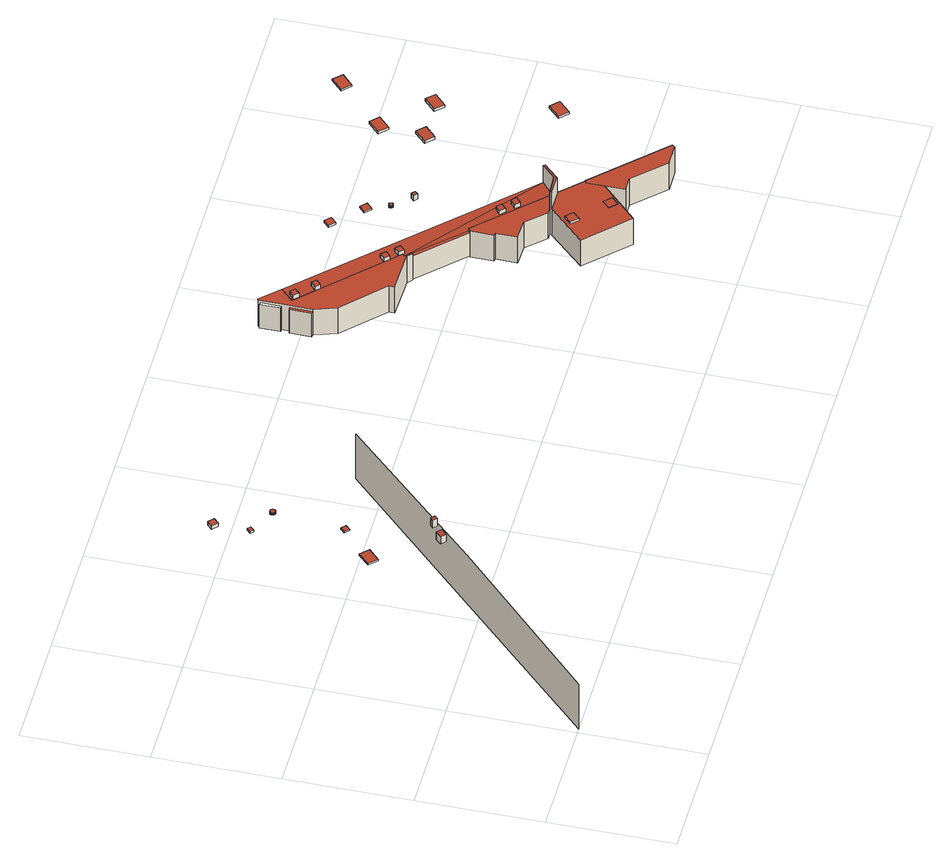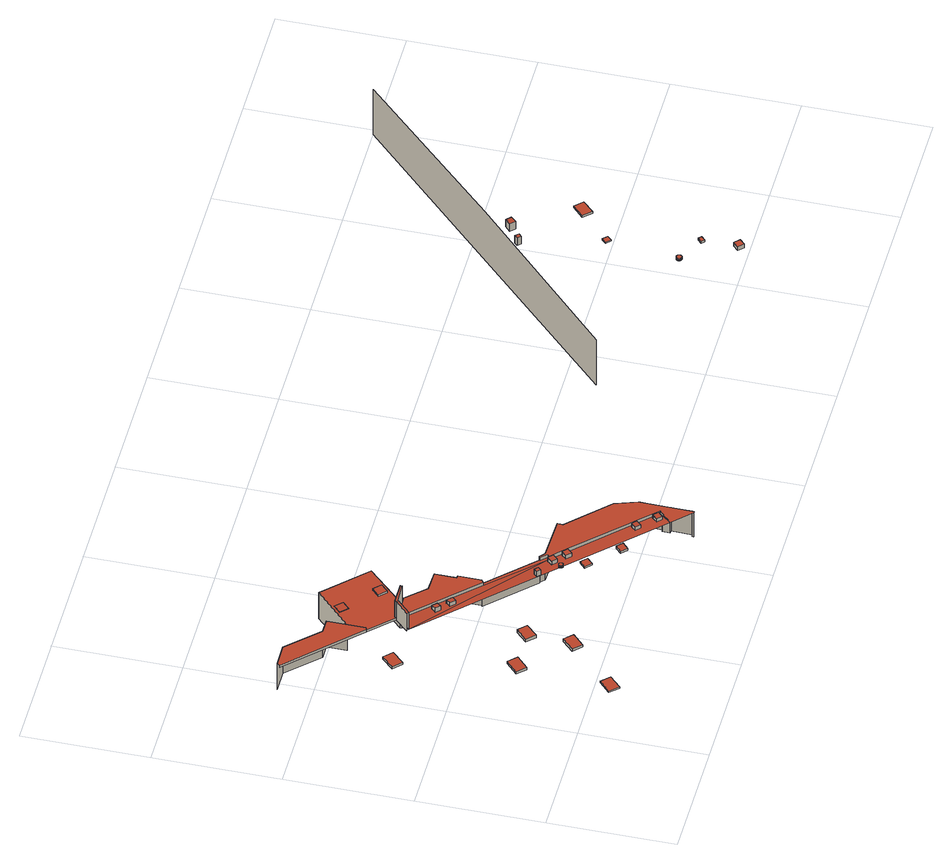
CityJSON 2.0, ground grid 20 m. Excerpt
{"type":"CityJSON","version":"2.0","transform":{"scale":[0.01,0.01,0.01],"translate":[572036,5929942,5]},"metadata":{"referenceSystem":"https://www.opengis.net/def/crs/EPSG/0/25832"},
"CityObjects":{
"building1":{"type":"Building","attributes":{"Grundfläche 2D":"8420.653065","Grundhöhe NN":"5.361"},"children":["building1-1","building1-2","building1-3","building1-4","building1-5","building1-6","building1-7"],"geometry":[{"type":"MultiSurface","lod":"3","boundaries":[[[0,1,2,3,4]]],"semantics":{"surfaces":[{"type":"WallSurface"}],"values":[0]}}]},
"building1-1":{"type":"BuildingInstallation","parents":["building1"],"geometry":[{"type":"MultiSurface","lod":"3","boundaries":[[[5,6,7,8]],[[9,10,8,7]],[[5,8,10,11]],[[6,5,11,12]],[[12,9,7,6]]],"semantics":{"surfaces":[{"type":"RoofSurface"},{"type":"WallSurface"}],"values":[0,1,1,1,1]}}]},
"building1-2":{"type":"BuildingInstallation","parents":["building1"],"geometry":[{"type":"MultiSurface","lod":"3","boundaries":[[[13,14,15,16]],[[16,15,17,18]],[[13,16,18,19]],[[14,13,19,20]],[[15,14,20,17]]],"semantics":{"surfaces":[{"type":"RoofSurface"},{"type":"WallSurface"}],"values":[0,1,1,1,1]}}]},
"building1-3":{"type":"BuildingInstallation","parents":["building1"],"geometry":[{"type":"MultiSurface","lod":"3","boundaries":[[[21,22,23,24]],[[24,23,25,26]],[[21,24,26,27]],[[22,21,27,28]],[[23,22,28,25]]],"semantics":{"surfaces":[{"type":"RoofSurface"},{"type":"WallSurface"}],"values":[0,1,1,1,1]}}]},
"building1-4":{"type":"BuildingInstallation","parents":["building1"],"geometry":[{"type":"MultiSurface","lod":"3","boundaries":[[[29,30,31,32]],[[32,31,33,34]],[[29,32,34,35]],[[30,29,35,36]],[[36,33,31,30]]],"semantics":{"surfaces":[{"type":"RoofSurface"},{"type":"WallSurface"}],"values":[0,1,1,1,1]}}]},
"building1-5":{"type":"BuildingInstallation","parents":["building1"],"geometry":[{"type":"MultiSurface","lod":"3","boundaries":[[[37,38,39,40]],[[40,39,41,42]],[[37,40,42,43]],[[38,37,43,44]],[[39,38,44,41]]],"semantics":{"surfaces":[{"type":"RoofSurface"},{"type":"WallSurface"}],"values":[0,1,1,1,1]}}]},
"building1-6":{"type":"BuildingInstallation","parents":["building1"],"geometry":[{"type":"MultiSurface","lod":"3","boundaries":[[[45,46,47,48]],[[48,47,49,50]],[[45,48,50,51]],[[46,45,51,52]],[[47,46,52,49]]],"semantics":{"surfaces":[{"type":"RoofSurface"},{"type":"WallSurface"}],"values":[0,1,1,1,1]}}]},
"building1-7":{"type":"BuildingInstallation","parents":["building1"],"geometry":[{"type":"MultiSurface","lod":"3","boundaries":[[[53,54,55,56,57,58,59,60,61,62,63,64,65,66,67,68,69,70,71,72,73,74,75,76,77,78,79,80,81,82,83,84,85,86,87,88,89,90,91,92,93,94,95,96,97,98,99,100,101,102,103,104,105,106,107,108,109,110,111,112,113,114,115,116,117,118,119,120,121,122,123,124,125,126,127,128,129,130,131,132,133,134,135,136,137,138,139,140,141,142,143,144,145,146,147,148,149,150,151,152,153,154,155,156,157,158,159,160,161,162,163,164,165,166,167,168,169,170,171,172,173,174,175,176,177,178,179,180,181,182,183,184,185,186,187,188,189,190]],[[191,192,58,57]],[[192,193,59,58]],[[193,194,60,59]],[[194,195,61,60]],[[196,197,185,184]],[[197,198,186,185]],[[198,199,187,186]],[[199,200,188,187]],[[200,201,202,190,189,188]],[[202,203,53,190]],[[203,204,54,53]],[[204,205,55,54]],[[205,206,191,57,56,55]],[[195,207,62,61]],[[207,208,63,62]],[[208,209,64,63]],[[209,210,65,64]],[[210,211,66,65]],[[211,212,67,66]],[[212,213,68,67]],[[213,214,69,68]],[[214,215,70,69]],[[215,216,71,70]],[[216,217,72,71]],[[217,218,73,72]],[[218,219,74,73]],[[219,220,75,74]],[[220,221,76,75]],[[221,222,77,76]],[[222,223,78,77]],[[223,224,79,78]],[[224,225,80,79]],[[225,226,81,80]],[[226,227,82,81]],[[227,228,229,84,83,82]],[[229,230,85,84]],[[230,231,86,85]],[[231,232,87,86]],[[232,233,88,87]],[[233,234,235,236,91,90,89,88]],[[236,237,238,93,92,91]],[[238,239,94,93]],[[239,240,95,94]],[[240,241,96,95]],[[241,242,97,96]],[[242,243,98,97]],[[243,244,99,98]],[[244,245,100,99]],[[245,246,101,100]],[[246,247,102,101]],[[247,248,103,102]],[[248,249,104,103]],[[249,250,105,104]],[[250,251,106,105]],[[251,252,107,106]],[[252,253,108,107]],[[253,254,109,108]],[[254,255,110,109]],[[255,256,111,110]],[[256,257,112,111]],[[257,258,113,112]],[[258,259,114,113]],[[259,260,115,114]],[[260,261,116,115]],[[261,262,263,264,119,118,117,116]],[[264,265,120,119]],[[265,266,267,122,121,120]],[[267,268,123,122]],[[268,269,270,125,124,123]],[[270,271,126,125]],[[271,272,273,128,127,126]],[[273,274,129,128]],[[274,275,130,129]],[[275,276,131,130]],[[276,277,132,131]],[[277,278,133,132]],[[278,279,280,135,134,133]],[[280,281,136,135]],[[281,282,283,138,137,136]],[[283,284,139,138]],[[284,285,140,139]],[[285,286,141,140]],[[286,287,142,141]],[[287,288,143,142]],[[288,289,144,143]],[[289,290,291,146,145,144]],[[291,292,147,146]],[[292,293,148,147]],[[293,294,295,150,149,148]],[[295,296,151,150]],[[296,297,298,153,152,151]],[[298,299,300,155,154,153]],[[300,301,156,155]],[[301,302,303,158,157,156]],[[303,304,159,158]],[[304,305,306,161,160,159]],[[306,307,162,161]],[[307,308,163,162]],[[308,309,164,163]],[[309,310,165,164]],[[310,311,166,165]],[[311,312,167,166]],[[312,313,168,167]],[[313,314,169,168]],[[314,315,170,169]],[[315,316,171,170]],[[316,317,172,171]],[[317,318,319,174,173,172]],[[319,320,175,174]],[[320,321,176,175]],[[321,322,177,176]],[[322,323,178,177]],[[323,324,179,178]],[[324,325,180,179]],[[325,326,181,180]],[[326,327,182,181]],[[327,328,183,182]],[[328,196,184,183]]],"semantics":{"surfaces":[{"type":"RoofSurface"},{"type":"WallSurface"}],"values":[0,1,1,1,1,1,1,1,1,1,1,1,1,1,1,1,1,1,1,1,1,1,1,1,1,1,1,1,1,1,1,1,1,1,1,1,1,1,1,1,1,1,1,1,1,1,1,1,1,1,1,1,1,1,1,1,1,1,1,1,1,1,1,1,1,1,1,1,1,1,1,1,1,1,1,1,1,1,1,1,1,1,1,1,1,1,1,1,1,1,1,1,1,1,1,1,1,1,1,1,1,1,1,1,1,1,1,1,1,1,1,1,1,1,1,1,1,1,1]}}]},
"building2":{"type":"Building","attributes":{"Grundfläche 2D":"14545.462781","Grundhöhe NN":"5.445"},"children":["building2-1","building2-2","building2-3","building2-4","building2-5","building2-6","building2-7","building2-8","building2-9","building2-10","building2-11","building2-12","building2-13","building2-14","building2-15","building2-16","building2-17"],"geometry":[{"type":"MultiSurface","lod":"3","boundaries":[[[329,330,331,332]],[[330,333,334,331]],[[335,336,337,338]],[[333,330,329,339]],[[333,339,340,334]],[[341,340,339,329,332,337,336,342,343,344,345,346,347,348,349,350]],[[350,351,352,341]],[[351,353,354,352]],[[355,335,338,356]],[[357,358,359,360,361]],[[362,355,356,363]],[[364,365,366,367,368,358,357,361,369,370,346,345,344,343,342,336,335,355,362,371,372,373,374,375]],[[368,367,366,365,364,375,376,359,358]],[[371,362,363,377]],[[360,359,376,378,361]],[[372,371,377,379]],[[373,380,381,374]],[[374,381,376,375]],[[380,373,372,379,382,383]],[[376,381,380,383,384,385]],[[384,383,382,386]],[[387,388,389,390,391,392]],[[390,393,394,391]],[[393,395,396,394]],[[397,398,399,400]],[[398,401,402,399]],[[403,388,387,404]],[[396,395,405,406,385,384,386]],[[393,390,389,388,403,407,408,409,406,405,395]],[[407,403,404,410]],[[411,378,376,385]],[[409,411,385,406]],[[408,407,410,412]],[[413,414,408,412,402,401]],[[415,409,408,414]],[[416,397,400,417]],[[418,401,398,397,416,419,420,421,422]],[[423,424,413,401,418,422]],[[413,424,425,426,427,415,414]],[[425,424,423]],[[423,422,421,425]],[[415,427,378,411,409]],[[420,428,429,421]],[[430,431,432,419,416,417]],[[425,421,429,433,426]],[[434,431,430,435]],[[436,420,419,432]],[[437,434,435,438]],[[437,439,440,441,436,432,431,434]],[[436,441,442,428,420]],[[439,437,438,443]]],"semantics":{"surfaces":[{"type":"WallSurface"},{"type":"RoofSurface"}],"values":[0,0,0,1,0,0,0,0,0,0,0,1,0,0,1,0,0,0,0,1,0,0,0,0,0,0,0,0,1,0,1,0,0,0,0,0,1,0,1,1,0,0,0,0,0,0,0,0,1,0,0]}}]},
"building2-1":{"type":"BuildingInstallation","parents":["building2"],"geometry":[{"type":"MultiSurface","lod":"3","boundaries":[[[444,445,446,447]],[[447,446,448,449]],[[444,447,449,450]],[[450,451,445,444]],[[446,445,451,448]]],"semantics":{"surfaces":[{"type":"RoofSurface"},{"type":"WallSurface"}],"values":[0,1,1,1,1]}}]},
"building2-2":{"type":"BuildingInstallation","parents":["building2"],"geometry":[{"type":"MultiSurface","lod":"3","boundaries":[[[452,453,454,455]],[[455,454,456,457]],[[452,455,457,458]],[[458,459,453,452]],[[459,456,454,453]]],"semantics":{"surfaces":[{"type":"RoofSurface"},{"type":"WallSurface"}],"values":[0,1,1,1,1]}}]},
"building2-3":{"type":"BuildingInstallation","parents":["building2"],"geometry":[{"type":"MultiSurface","lod":"3","boundaries":[[[460,461,462,463]],[[464,465,461,460]],[[465,466,462,461]],[[466,467,463,462]],[[460,463,467,464]]],"semantics":{"surfaces":[{"type":"RoofSurface"},{"type":"WallSurface"}],"values":[0,1,1,1,1]}}]},
"building2-4":{"type":"BuildingInstallation","parents":["building2"],"geometry":[{"type":"MultiSurface","lod":"3","boundaries":[[[468,469,470,471]],[[472,473,469,468]],[[473,474,470,469]],[[474,475,471,470]],[[475,472,468,471]]],"semantics":{"surfaces":[{"type":"RoofSurface"},{"type":"WallSurface"}],"values":[0,1,1,1,1]}}]},
"building2-5":{"type":"BuildingInstallation","parents":["building2"],"geometry":[{"type":"MultiSurface","lod":"3","boundaries":[[[476,477,478,479]],[[479,478,480,481]],[[476,479,481,482]],[[477,476,482,483]],[[478,477,483,480]]],"semantics":{"surfaces":[{"type":"RoofSurface"},{"type":"WallSurface"}],"values":[0,1,1,1,1]}}]},
"building2-6":{"type":"BuildingInstallation","parents":["building2"],"geometry":[{"type":"MultiSurface","lod":"3","boundaries":[[[484,485,486,487]],[[487,486,488,489]],[[484,487,489,490]],[[485,484,490,491]],[[486,485,491,488]]],"semantics":{"surfaces":[{"type":"RoofSurface"},{"type":"WallSurface"}],"values":[0,1,1,1,1]}}]},
"building2-7":{"type":"BuildingInstallation","parents":["building2"],"geometry":[{"type":"MultiSurface","lod":"3","boundaries":[[[492,493,494,495]],[[495,494,496,497]],[[497,498,492,495]],[[493,492,498,499]],[[499,496,494,493]]],"semantics":{"surfaces":[{"type":"RoofSurface"},{"type":"WallSurface"}],"values":[0,1,1,1,1]}}]},
"building2-8":{"type":"BuildingInstallation","parents":["building2"],"geometry":[{"type":"MultiSurface","lod":"3","boundaries":[[[500,501,502,503,504,505,506,507,508,509,510,511,512,513,514,515,516,517,518,519,520,521,522,523,524,525,526,527,528,529,530,531,532,533,534,535,536,537,538,539,540,541,542,543,544,545,546,547,548,549,550,551,552,553,554,555,556,557,558,559,560,561,562,563,564,565,566,567,568,569,570,571,572,573,574,575,576,577,578,579,580,581,582,583,584,585,586,587,588,589]],[[503,502,590,591]],[[592,505,504,503,591,593]],[[506,505,592,594]],[[507,506,594,595]],[[508,507,595,596]],[[509,508,596,597]],[[598,511,510,509,597,599]],[[512,511,598,600]],[[513,512,600,601]],[[502,501,602,590]],[[514,513,601,603]],[[515,514,603,604]],[[605,517,516,515,604,606]],[[518,517,605,607]],[[519,518,607,608]],[[609,521,520,519,608,610]],[[611,523,522,521,609,612]],[[613,525,524,523,611,614]],[[526,525,613,615]],[[527,526,615,616]],[[528,527,616,617]],[[529,528,617,618]],[[530,529,618,619]],[[531,530,619,620]],[[532,531,620,621]],[[533,532,621,622]],[[534,533,622,623]],[[535,534,623,624]],[[625,537,536,535,624,626]],[[538,537,625,627]],[[539,538,627,628]],[[540,539,628,629]],[[541,540,629,630]],[[631,543,542,541,630,632]],[[544,543,631,633]],[[545,544,633,634]],[[546,545,634,635]],[[547,546,635,636]],[[548,547,636,637]],[[549,548,637,638]],[[550,549,638,639]],[[551,550,639,640]],[[552,551,640,641]],[[553,552,641,642]],[[554,553,642,643]],[[555,554,643,644]],[[645,557,556,555,644,646]],[[647,559,558,557,645,648]],[[560,559,647,649]],[[561,560,649,650]],[[562,561,650,651]],[[563,562,651,652]],[[564,563,652,653]],[[565,564,653,654]],[[655,567,566,565,654,656]],[[657,569,568,567,655,658]],[[659,571,570,569,657,660]],[[572,571,659,661]],[[573,572,661,662]],[[574,573,662,663]],[[575,574,663,664]],[[665,577,576,575,664,666]],[[578,577,665,667]],[[579,578,667,668]],[[580,579,668,669]],[[581,580,669,670]],[[671,583,582,581,670,672]],[[673,585,584,583,671,674]],[[586,585,673,675]],[[587,586,675,676]],[[588,587,676,677]],[[589,588,677,678]],[[500,589,678,679]],[[501,500,679,602]]],"semantics":{"surfaces":[{"type":"RoofSurface"},{"type":"WallSurface"}],"values":[0,1,1,1,1,1,1,1,1,1,1,1,1,1,1,1,1,1,1,1,1,1,1,1,1,1,1,1,1,1,1,1,1,1,1,1,1,1,1,1,1,1,1,1,1,1,1,1,1,1,1,1,1,1,1,1,1,1,1,1,1,1,1,1,1,1,1,1,1,1,1,1,1,1,1]}}]},
"building2-9":{"type":"BuildingInstallation","parents":["building2"],"geometry":[{"type":"MultiSurface","lod":"3","boundaries":[[[680,681,682,683]],[[683,682,684,685]],[[680,683,685,686]],[[681,680,686,687]],[[682,681,687,684]]],"semantics":{"surfaces":[{"type":"RoofSurface"},{"type":"WallSurface"}],"values":[0,1,1,1,1]}}]},
"building2-10":{"type":"BuildingInstallation","parents":["building2"],"geometry":[{"type":"MultiSurface","lod":"3","boundaries":[[[688,689,690,691,692]],[[693,694,692,691]],[[695,688,692,694]],[[695,696,689,688]],[[696,693,691,690,689]]],"semantics":{"surfaces":[{"type":"RoofSurface"},{"type":"WallSurface"}],"values":[0,1,1,1,1]}}]},
"building2-11":{"type":"BuildingInstallation","parents":["building2"],"geometry":[{"type":"MultiSurface","lod":"3","boundaries":[[[697,698,699,700]],[[701,702,700,699]],[[697,700,702,703]],[[703,704,698,697]],[[699,698,704,701]]],"semantics":{"surfaces":[{"type":"RoofSurface"},{"type":"WallSurface"}],"values":[0,1,1,1,1]}}]},
"building2-12":{"type":"BuildingInstallation","parents":["building2"],"geometry":[{"type":"MultiSurface","lod":"3","boundaries":[[[705,706,707,708]],[[709,710,708,707]],[[705,708,710,711]],[[705,711,712,706]],[[707,706,712,709]]],"semantics":{"surfaces":[{"type":"RoofSurface"},{"type":"WallSurface"}],"values":[0,1,1,1,1]}}]},
"building2-13":{"type":"BuildingInstallation","parents":["building2"],"geometry":[{"type":"MultiSurface","lod":"3","boundaries":[[[713,714,715,716]],[[716,715,717,718]],[[713,716,718,719]],[[714,713,719,720]],[[715,714,720,717]]],"semantics":{"surfaces":[{"type":"RoofSurface"},{"type":"WallSurface"}],"values":[0,1,1,1,1]}}]},
"building2-14":{"type":"BuildingInstallation","parents":["building2"],"geometry":[{"type":"MultiSurface","lod":"3","boundaries":[[[721,722,723,724]],[[724,723,725,726]],[[721,724,726,727]],[[722,721,727,728]],[[723,722,728,725]]],"semantics":{"surfaces":[{"type":"RoofSurface"},{"type":"WallSurface"}],"values":[0,1,1,1,1]}}]},
"building2-15":{"type":"BuildingInstallation","parents":["building2"],"geometry":[{"type":"MultiSurface","lod":"3","boundaries":[[[729,730,731,732]],[[732,731,733,734]],[[729,732,734,735]],[[730,729,735,736]],[[731,730,736,733]]],"semantics":{"surfaces":[{"type":"RoofSurface"},{"type":"WallSurface"}],"values":[0,1,1,1,1]}}]},
"building2-16":{"type":"BuildingInstallation","parents":["building2"],"geometry":[{"type":"MultiSurface","lod":"3","boundaries":[[[737,738,739,740]],[[740,739,741,742]],[[737,740,742,743]],[[738,737,743,744]],[[739,738,744,741]]],"semantics":{"surfaces":[{"type":"RoofSurface"},{"type":"WallSurface"}],"values":[0,1,1,1,1]}}]},
"building2-17":{"type":"BuildingInstallation","parents":["building2"],"geometry":[{"type":"MultiSurface","lod":"3","boundaries":[[[745,746,747,748]],[[748,747,749,750]],[[745,748,750,751]],[[746,745,751,752]],[[747,746,752,749]]],"semantics":{"surfaces":[{"type":"RoofSurface"},{"type":"WallSurface"}],"values":[0,1,1,1,1]}}]}
},
"vertices":[
[4595,4483,938],[2340,2245,1006],[85,6,938],[85,6,36],[4595,4483,36],
[1986,3796,1025],[1812,3623,1025],[1934,3500,1025],[2107,3673,1025],[1934,3500,993],[2107,3673,988],[1986,3796,988],[1812,3623,993],
[2576,2620,1136],[2660,2704,1146],[2589,2775,1146],[2505,2691,1136],[2589,2775,994],[2505,2691,997],[2576,2620,997],[2660,2704,994],
[2496,4071,998],[2562,4139,998],[2493,4206,998],[2427,4138,998],[2493,4206,974],[2427,4138,976],[2496,4071,976],[2562,4139,974],
[2881,2832,1136],[2927,2878,1136],[2875,2931,1136],[2828,2884,1136],[2875,2931,988],[2828,2884,989],[2881,2832,989],[2927,2878,988],
[2209,5502,995],[2165,5543,995],[2106,5481,995],[2149,5440,995],[2106,5481,961],[2149,5440,961],[2209,5502,959],[2165,5543,959],
[2143,5978,1023],[2225,6060,1023],[2145,6140,1023],[2064,6058,1023],[2145,6140,951],[2064,6058,953],[2143,5978,953],[2225,6060,951],
[2617,5307,996],[2613,5307,996],[2611,5307,996],[2608,5307,996],[2606,5307,996],[2604,5307,996],[2601,5306,996],[2599,5305,996],[2596,5304,996],[2595,5304,996],[2591,5302,996],[2589,5301,996],[2587,5299,996],[2585,5298,996],[2584,5297,996],[2583,5296,996],[2582,5295,996],[2581,5294,996],[2580,5293,996],[2579,5292,996],[2576,5288,996],[2575,5287,996],[2575,5286,996],[2572,5282,996],[2572,5280,996],[2571,5279,996],[2571,5277,996],[2570,5276,996],[2570,5274,996],[2569,5271,996],[2569,5270,996],[2569,5268,996],[2569,5265,996],[2569,5264,996],[2569,5262,996],[2569,5261,996],[2569,5259,996],[2569,5258,996],[2569,5257,996],[2570,5255,996],[2570,5254,996],[2570,5252,996],[2571,5250,996],[2572,5249,996],[2573,5246,996],[2574,5244,996],[2575,5242,996],[2577,5240,996],[2578,5238,996],[2580,5236,996],[2583,5232,996],[2585,5231,996],[2586,5230,996],[2587,5229,996],[2588,5228,996],[2589,5228,996],[2592,5226,996],[2593,5225,996],[2594,5225,996],[2596,5224,996],[2597,5224,996],[2598,5223,996],[2600,5223,996],[2601,5222,996],[2603,5222,996],[2604,5222,996],[2606,5222,996],[2607,5221,996],[2609,5221,996],[2610,5221,996],[2613,5221,996],[2615,5221,996],[2616,5221,996],[2618,5222,996],[2619,5222,996],[2622,5222,996],[2624,5223,996],[2626,5223,996],[2627,5224,996],[2631,5226,996],[2632,5226,996],[2634,5227,996],[2635,5228,996],[2636,5229,996],[2637,5230,996],[2639,5230,996],[2641,5232,996],[2644,5235,996],[2645,5236,996],[2645,5237,996],[2646,5238,996],[2647,5239,996],[2648,5242,996],[2650,5244,996],[2651,5246,996],[2652,5248,996],[2653,5250,996],[2653,5253,996],[2654,5255,996],[2654,5258,996],[2655,5259,996],[2655,5260,996],[2655,5263,996],[2655,5266,996],[2655,5267,996],[2655,5269,996],[2654,5271,996],[2654,5273,996],[2654,5274,996],[2653,5276,996],[2653,5277,996],[2652,5280,996],[2651,5282,996],[2651,5283,996],[2650,5284,996],[2649,5286,996],[2648,5288,996],[2647,5290,996],[2646,5291,996],[2645,5292,996],[2644,5293,996],[2643,5294,996],[2642,5295,996],[2640,5296,996],[2639,5297,996],[2638,5298,996],[2637,5299,996],[2636,5300,996],[2634,5301,996],[2630,5303,996],[2629,5304,996],[2628,5304,996],[2626,5305,996],[2625,5305,996],[2624,5306,996],[2622,5306,996],[2621,5306,996],[2620,5307,996],[2606,5307,956],[2604,5307,956],[2601,5306,956],[2599,5305,956],[2596,5304,956],[2628,5304,956],[2626,5305,956],[2625,5305,956],[2624,5306,956],[2622,5306,956],[2621,5306,956],[2620,5307,956],[2617,5307,956],[2613,5307,956],[2611,5307,956],[2608,5307,956],[2595,5304,956],[2591,5302,956],[2589,5301,956],[2587,5299,956],[2585,5298,957],[2584,5297,957],[2583,5296,957],[2582,5295,957],[2581,5294,957],[2580,5293,957],[2579,5292,957],[2576,5288,957],[2575,5287,957],[2575,5286,957],[2572,5282,957],[2572,5280,957],[2571,5279,957],[2571,5277,957],[2570,5276,957],[2570,5274,957],[2569,5271,957],[2569,5270,957],[2569,5268,957],[2569,5265,957],[2569,5264,957],[2569,5262,957],[2569,5261,957],[2569,5259,957],[2569,5258,957],[2569,5257,957],[2570,5255,957],[2570,5254,957],[2570,5252,957],[2571,5250,957],[2572,5249,957],[2573,5246,957],[2574,5244,958],[2575,5242,958],[2577,5240,958],[2578,5238,958],[2580,5236,958],[2583,5232,958],[2585,5231,958],[2586,5230,958],[2587,5229,958],[2588,5228,958],[2589,5228,958],[2592,5226,958],[2593,5225,957],[2594,5225,957],[2596,5224,957],[2597,5224,957],[2598,5223,957],[2600,5223,957],[2601,5222,957],[2603,5222,957],[2604,5222,957],[2606,5222,957],[2607,5221,957],[2609,5221,957],[2610,5221,957],[2613,5221,957],[2615,5221,957],[2616,5221,957],[2618,5222,957],[2619,5222,957],[2622,5222,957],[2624,5223,957],[2626,5223,957],[2627,5224,957],[2631,5226,957],[2632,5226,957],[2634,5227,957],[2635,5228,957],[2636,5229,957],[2637,5230,957],[2639,5230,957],[2641,5232,957],[2644,5235,957],[2645,5236,957],[2645,5237,957],[2646,5238,957],[2647,5239,956],[2648,5242,956],[2650,5244,956],[2651,5246,956],[2652,5248,956],[2653,5250,956],[2653,5253,956],[2654,5255,956],[2654,5258,956],[2655,5259,956],[2655,5260,956],[2655,5263,956],[2655,5266,956],[2655,5267,956],[2655,5269,956],[2654,5271,956],[2654,5273,956],[2654,5274,956],[2653,5276,956],[2653,5277,956],[2652,5280,956],[2651,5282,956],[2651,5283,956],[2650,5284,956],[2649,5286,956],[2648,5288,956],[2647,5290,956],[2646,5291,956],[2645,5292,956],[2644,5293,956],[2643,5294,956],[2642,5295,956],[2640,5296,956],[2639,5297,956],[2638,5298,956],[2637,5299,956],[2636,5300,956],[2634,5301,956],[2630,5303,956],[2629,5304,956],
[7461,5831,516],[7414,5838,516],[7414,5838,45],[7461,5831,45],[7426,6185,516],[7426,6185,45],[7585,5474,559],[7461,5826,559],[7461,5826,45],[7585,5474,45],[7464,6186,516],[7464,6186,45],[7465,6309,45],[7461,5831,559],[7464,6186,559],[7465,6309,559],[7467,6639,559],[7467,6661,559],[7467,6661,45],[7467,6639,45],[7467,6639,516],[7465,6309,516],[7425,6313,516],[7425,6313,45],[7428,6641,516],[7428,6641,45],[8209,4863,571],[8209,4863,45],[7612,6211,558],[7579,6178,559],[7579,6178,510],[7612,6211,518],[7780,6379,558],[8208,4770,571],[8208,4770,45],[8789,4966,570],[8719,5036,569],[7946,5811,562],[7879,5878,561],[7618,6140,559],[7487,6676,559],[7480,6671,559],[8890,4753,571],[8968,4682,571],[8987,4698,571],[8894,4790,571],[8930,4826,571],[8930,4826,510],[8890,4753,45],[10945,3181,557],[8968,4682,45],[8987,4698,510],[8894,4790,510],[8978,4691,45],[8978,4691,510],[9675,3986,510],[9710,4013,510],[9675,3986,45],[9695,3259,45],[9695,3259,564],[9695,3266,564],[9698,3605,564],[9698,3605,45],[9695,3266,45],[9654,3608,564],[9654,3608,45],[9658,3972,564],[9658,3972,45],[10490,1702,564],[9848,2343,564],[9848,2343,45],[10490,1702,45],[10407,2920,564],[10407,2920,45],[10026,3254,564],[10026,3254,45],[9675,3986,564],[9710,4013,564],[10312,2948,564],[10405,2947,564],[10728,2969,564],[10312,2948,45],[10728,2969,510],[10405,2947,45],[10407,2920,894],[10405,2947,894],[10728,2969,894],[11072,2273,564],[11072,2273,45],[10728,2917,564],[11072,2553,564],[11112,2582,564],[10759,2940,564],[10737,2917,564],[10737,2917,894],[10728,2917,894],[10759,2940,894],[10971,3154,894],[10945,3181,894],[11112,2582,525],[10759,2940,525],[11071,1959,45],[11071,1959,571],[11072,2553,571],[10971,3154,545],[11299,1957,571],[11299,1957,45],[11112,2582,571],[11774,1467,571],[11774,1467,45],[12136,1471,571],[12147,1486,571],[12168,1512,571],[12168,1512,525],[12136,1471,45],
[7720,6105,597],[7794,6180,597],[7725,6248,597],[7651,6173,597],[7725,6248,536],[7651,6173,518],[7720,6105,518],[7794,6180,536],
[7976,5842,597],[8052,5920,605],[7983,5985,605],[7908,5907,597],[7983,5985,535],[7908,5907,517],[7976,5842,517],[8052,5920,536],
[8816,4993,604],[8888,5065,605],[8817,5135,605],[8745,5062,604],[8816,4993,516],[8888,5065,534],[8817,5135,534],[8745,5062,516],
[8995,4959,604],[8922,4883,604],[8992,4815,604],[9065,4891,604],[8995,4959,534],[8922,4883,516],[8992,4815,516],[9065,4891,534],
[8930,6015,991],[8838,5922,991],[8925,5836,991],[9017,5930,991],[8925,5836,947],[9017,5930,949],[8930,6015,949],[8838,5922,947],
[9363,5585,977],[9267,5488,977],[9360,5395,977],[9457,5492,977],[9360,5395,947],[9457,5492,949],[9363,5585,949],[9267,5488,947],
[10262,2687,604],[10152,2575,604],[10260,2468,604],[10371,2579,604],[10260,2468,564],[10371,2579,564],[10262,2687,564],[10152,2575,564],
[9490,5173,990],[9487,5172,990],[9484,5170,990],[9481,5168,990],[9478,5166,990],[9477,5166,990],[9476,5164,990],[9474,5162,990],[9473,5161,990],[9472,5159,990],[9471,5157,990],[9469,5155,990],[9469,5153,990],[9468,5150,990],[9467,5147,990],[9466,5146,990],[9466,5142,990],[9466,5141,990],[9466,5139,990],[9466,5136,990],[9467,5134,990],[9467,5131,990],[9468,5129,990],[9469,5126,990],[9470,5124,990],[9471,5122,990],[9472,5120,990],[9473,5118,990],[9475,5117,990],[9476,5115,990],[9477,5114,990],[9479,5113,990],[9482,5110,990],[9486,5109,990],[9489,5108,990],[9490,5107,990],[9492,5107,990],[9494,5106,990],[9496,5106,990],[9498,5105,990],[9500,5105,990],[9503,5105,990],[9505,5106,990],[9508,5106,990],[9510,5107,990],[9512,5108,990],[9516,5109,990],[9517,5110,990],[9518,5110,990],[9521,5112,990],[9522,5113,990],[9525,5116,990],[9526,5117,990],[9528,5119,990],[9529,5121,990],[9530,5123,990],[9531,5125,990],[9532,5127,990],[9533,5129,990],[9534,5131,990],[9534,5132,990],[9534,5135,990],[9535,5139,990],[9535,5143,990],[9534,5146,990],[9534,5147,990],[9533,5149,990],[9533,5151,990],[9532,5153,990],[9531,5155,990],[9530,5157,990],[9529,5159,990],[9527,5161,990],[9526,5163,990],[9524,5165,990],[9522,5166,990],[9519,5168,990],[9518,5169,990],[9517,5170,990],[9514,5171,990],[9512,5172,990],[9509,5173,990],[9507,5174,990],[9505,5174,990],[9502,5174,990],[9500,5174,990],[9497,5174,990],[9495,5174,990],[9493,5174,990],[9491,5173,990],[9484,5170,946],[9481,5168,946],[9477,5166,946],[9478,5166,946],[9476,5164,945],[9474,5162,945],[9473,5161,945],[9472,5159,945],[9469,5155,945],[9471,5157,945],[9469,5153,945],[9468,5150,945],[9487,5172,946],[9467,5147,945],[9466,5146,945],[9466,5141,945],[9466,5142,945],[9466,5139,945],[9466,5136,945],[9467,5131,945],[9467,5134,945],[9469,5126,945],[9468,5129,945],[9471,5122,945],[9470,5124,945],[9472,5120,945],[9473,5118,945],[9475,5117,945],[9476,5115,945],[9477,5114,945],[9479,5113,945],[9482,5110,945],[9486,5109,945],[9489,5108,945],[9490,5107,945],[9494,5106,945],[9492,5107,945],[9496,5106,945],[9498,5105,945],[9500,5105,945],[9503,5105,945],[9508,5106,945],[9505,5106,945],[9510,5107,945],[9512,5108,945],[9516,5109,945],[9517,5110,945],[9518,5110,945],[9521,5112,945],[9522,5113,945],[9525,5116,945],[9526,5117,946],[9528,5119,946],[9529,5121,946],[9530,5123,946],[9532,5127,946],[9531,5125,946],[9534,5131,946],[9533,5129,946],[9534,5132,946],[9534,5135,946],[9535,5139,946],[9535,5143,946],[9534,5146,946],[9534,5147,946],[9533,5151,946],[9533,5149,946],[9531,5155,946],[9532,5153,946],[9529,5159,946],[9530,5157,946],[9527,5161,946],[9526,5163,946],[9524,5165,946],[9522,5166,946],[9518,5169,946],[9519,5168,946],[9517,5170,946],[9514,5171,946],[9512,5172,946],[9509,5173,946],[9505,5174,946],[9507,5174,946],[9500,5174,946],[9502,5174,946],[9497,5174,946],[9495,5174,946],[9493,5174,946],[9491,5173,946],[9490,5173,946],
[9796,4844,1046],[9748,4891,1046],[9702,4844,1046],[9751,4797,1046],[9702,4844,944],[9751,4797,944],[9796,4844,946],[9748,4891,946],
[10155,3652,592],[10226,3577,591],[10280,3629,601],[10298,3646,605],[10226,3721,606],[10298,3646,536],[10226,3721,535],[10155,3652,520],[10226,3577,520],
[10625,2105,576],[10730,1996,576],[10843,2104,576],[10738,2214,576],[10843,2104,564],[10738,2214,564],[10625,2105,564],[10730,1996,564],
[10334,3464,594],[10399,3397,594],[10471,3467,617],[10406,3533,617],[10471,3467,535],[10406,3533,535],[10334,3464,520],[10399,3397,520],
[11106,5154,1016],[10928,4977,1016],[11054,4850,1016],[11232,5027,1016],[11054,4850,960],[11232,5027,964],[11106,5154,964],[10928,4977,960],
[11148,5869,1016],[10963,5689,1016],[11090,5558,1016],[11276,5738,1016],[11090,5558,968],[11276,5738,972],[11148,5869,972],[10963,5689,968],
[12122,3373,991],[11938,3185,991],[12070,3055,991],[12255,3243,991],[12070,3055,951],[12255,3243,956],[12122,3373,955],[11938,3185,951],
[11630,5002,1016],[11757,4870,1016],[11949,5053,1016],[11822,5185,1016],[11949,5053,972],[11822,5185,972],[11630,5002,968],[11757,4870,968],
[11909,6617,1016],[11724,6438,1016],[11854,6305,1016],[12039,6484,1016],[11854,6305,986],[12039,6484,990],[11909,6617,990],[11724,6438,986]
]}
